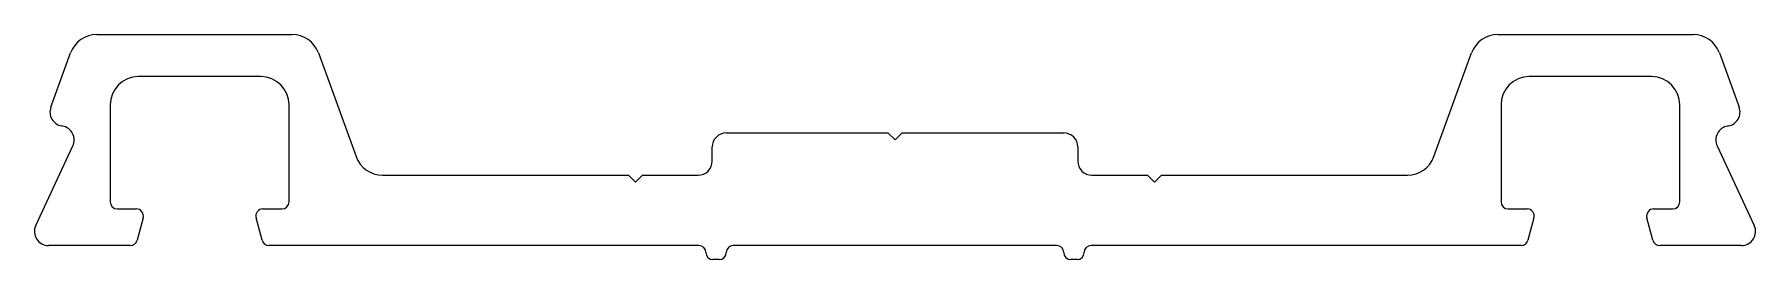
# Model space of a CAD drawing. Extents: x -30.7 to 30.5, y 2.4 to 10.4.
import ezdxf

# ---------------------------------------------------------------- set-up
doc = ezdxf.new("R2010")
doc.units = 0
doc.layers.add('PROFILE', color=1, linetype='CONTINUOUS')

msp = doc.modelspace()

# ---------------------------------------------------------------- linework, layer by layer
at = {"layer": 'PROFILE', "color": 7}
for p, q in [((-28.433, 10.397), (-21.499, 10.397)), ((21.388, 10.397), (28.322, 10.397)), ((-30.075, 7.811), (-29.373, 9.739)), ((-20.559, 9.739), (-19.219, 6.055)), ((19.108, 6.055), (20.449, 9.739)), ((29.262, 9.739), (29.964, 7.811)), ((-22.605, 8.897), (-26.963, 8.897)), ((26.852, 8.897), (22.495, 8.897)), ((-27.963, 7.897), (-27.963, 4.447)), ((-21.605, 4.447), (-21.605, 7.897)), ((21.495, 7.897), (21.495, 4.447)), ((27.852, 4.447), (27.852, 7.897)), ((-29.658, 7.142), (-29.692, 7.148)), ((-6.055, 6.898), (-0.305, 6.898)), ((-0.305, 6.898), (-0.055, 6.648)), ((-0.055, 6.648), (0.195, 6.898)), ((0.195, 6.898), (5.945, 6.898)), ((29.581, 7.148), (29.547, 7.142)), ((-30.611, 3.609), (-29.292, 6.438)), ((-6.555, 5.897), (-6.555, 6.398)), ((6.445, 6.398), (6.445, 5.897)), ((29.181, 6.438), (30.5, 3.609)), ((6.445, 5.897), (6.445, 5.897)), ((-18.279, 5.397), (-9.529, 5.397)), ((-9.529, 5.397), (-9.279, 5.147)), ((-9.279, 5.147), (-9.029, 5.397)), ((-9.029, 5.397), (-7.055, 5.397)), ((6.945, 5.397), (8.918, 5.397)), ((8.918, 5.397), (9.168, 5.147)), ((9.168, 5.147), (9.418, 5.397)), ((9.418, 5.397), (18.168, 5.397)), ((-27.713, 4.197), (-27.034, 4.197)), ((-26.793, 3.883), (-27.007, 3.083)), ((-22.561, 3.083), (-22.776, 3.883)), ((-22.534, 4.197), (-21.855, 4.197)), ((21.745, 4.197), (22.423, 4.197)), ((22.665, 3.883), (22.45, 3.083)), ((26.897, 3.083), (26.682, 3.883)), ((26.923, 4.197), (27.602, 4.197)), ((-27.249, 2.897), (-30.158, 2.897)), ((-7.029, 2.897), (-22.319, 2.897)), ((-6.055, 2.647), (-6.055, 2.647)), ((5.695, 2.897), (-5.805, 2.897)), ((5.945, 2.647), (5.945, 2.647)), ((6.668, 2.647), (6.668, 2.647)), ((22.209, 2.897), (6.918, 2.897)), ((30.047, 2.897), (27.138, 2.897)), ((-6.305, 2.397), (-6.529, 2.397)), ((6.418, 2.397), (6.195, 2.397))]:
    msp.add_line(p, q, dxfattribs=at)
for centre, radius, start, end in [((-28.433, 9.397), 1, 90, 160), ((-21.499, 9.397), 1, 20, 90), ((21.388, 9.397), 1, 90, 160), ((28.322, 9.397), 1, 20, 90), ((-26.963, 7.897), 1, 90, 180), ((-22.605, 7.897), 1, 360, 90), ((22.495, 7.897), 1, 90, 180), ((26.852, 7.897), 1, 360, 90), ((-29.605, 7.64), 0.5, 160, 260), ((29.494, 7.64), 0.5, 280, 20), ((-29.745, 6.649), 0.5, 335, 80), ((-6.055, 6.398), 0.5, 90, 180), ((5.945, 6.398), 0.5, 360, 90), ((29.634, 6.649), 0.5, 100, 205), ((-18.279, 6.397), 1, 200, 270), ((-7.055, 5.897), 0.5, 270, 360), ((6.945, 5.897), 0.5, 180, 270), ((18.168, 6.397), 1, 270, 340), ((-27.713, 4.447), 0.25, 180, 270), ((-21.855, 4.447), 0.25, 270, 0), ((21.745, 4.447), 0.25, 180, 270), ((27.602, 4.447), 0.25, 270, 0), ((-27.034, 3.947), 0.25, 344.97677, 90), ((-22.534, 3.947), 0.25, 90, 195.02323), ((22.423, 3.947), 0.25, 344.97677, 90), ((26.923, 3.947), 0.25, 90, 195.02323), ((-30.158, 3.397), 0.5, 155, 270), ((-27.249, 3.147), 0.25, 270, 345), ((-22.319, 3.147), 0.25, 195, 270), ((22.209, 3.147), 0.25, 270, 345), ((27.138, 3.147), 0.25, 195, 270), ((30.047, 3.397), 0.5, 270, 25), ((-7.029, 2.647), 0.25, 360, 90), ((-6.529, 2.647), 0.25, 180, 270), ((-6.305, 2.647), 0.25, 270, 0), ((-5.805, 2.647), 0.25, 90, 180), ((5.695, 2.647), 0.25, 360, 90), ((6.195, 2.647), 0.25, 180, 270), ((6.418, 2.647), 0.25, 270, 0), ((6.918, 2.647), 0.25, 90, 180)]:
    msp.add_arc(centre, radius, start, end, dxfattribs=at)

doc.saveas('drawing.dxf')
